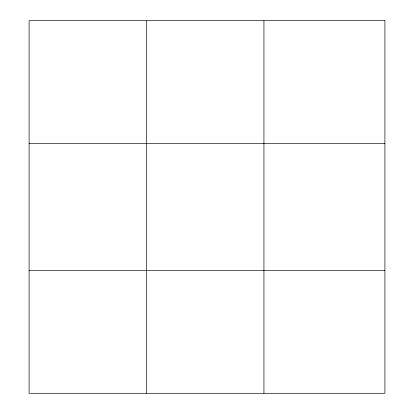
<?xml version="1.0" encoding="UTF-8"?>
<svg xmlns="http://www.w3.org/2000/svg" width="414" height="414" viewBox="0 0 414 414"><rect width="100%" height="100%" fill="white"/><g stroke="black" fill="none" stroke-linecap="round" stroke-linejoin="round"><path stroke-width="0.62" d="M146.509 20.7L146.509 393.3M263.93 20.7L263.93 393.3M29.089 143.658L384.911 143.658M29.089 270.342L384.911 270.342M384.911 20.7L384.911 393.3L29.089 393.3L29.089 20.7L384.911 20.7"/></g></svg>
